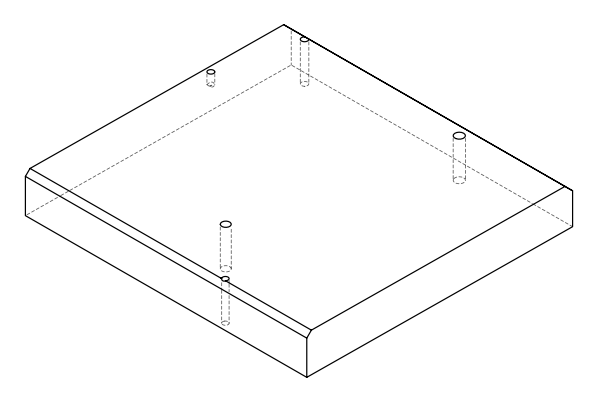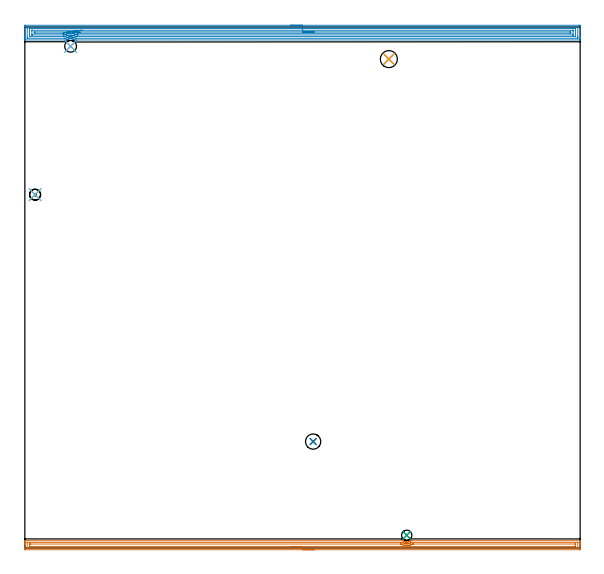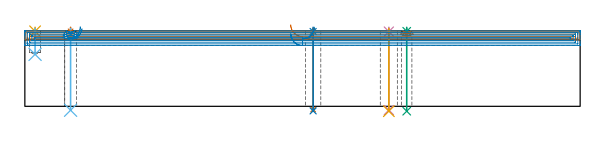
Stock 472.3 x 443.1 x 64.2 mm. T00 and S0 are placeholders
(PLAN: 14 operations, 8 tool changes, 32.7 min)
(1 SPOT_DRILL | STEP1HOLE | NXT0321_9005460120000 | 0.03 min | 1 mm3)
(2 SPOT_DRILL_1 | STEP1HOLE_1 | NXT0321_9005460120000 | 0.03 min | 2 mm3)
(3 SPOT_DRILL_2 | STEP1HOLE_2 | NXT0321_9005460120000 | 0.03 min | 1 mm3)
(4 SPOT_DRILL_3 | STEP1HOLE_3 | NXT0321_9005460120000 | 0.03 min | 3 mm3)
(5 SPOT_DRILL_4 | STEP1POCKET | NXT0321_9005460120000 | 0.03 min | 0 mm3)
(6 DRILL_THROUGH_HOLE_INTO_CENTER | STEP1HOLE | NXT0301_072 | 0.28 min | 5112 mm3)
(7 DRILL_THROUGH_HOLE_INTO_CENTER_1 | STEP1HOLE_1 | NXT0301_042 | 0.28 min | 2510 mm3)
(8 DRILL_TO_ENLARGE_THROUGH_HOLE | STEP1HOLE_1 | NXT0301_101 | 0.28 min | 5974 mm3)
(9 DRILL_THROUGH_HOLE_INTO_CENTER_2 | STEP1HOLE_2 | UGT0301_204 | 0.28 min | 3874 mm3)
(10 DRILL_THROUGH_HOLE_INTO_CENTER_3 | STEP1HOLE_3 | NXT0301_065 | 0.28 min | 4424 mm3)
(11 DRILL_TO_ENLARGE_THROUGH_HOLE_1 | STEP1HOLE_3 | NXT0301_106 | 0.28 min | 6141 mm3)
(12 DRILL_BLIND_HOLE_INTO_CENTER | STEP1POCKET | NXT0301_064 | 0.09 min | 1272 mm3)
(13 AREA_MILL | FG_CHAMFER_SURFACE | UGT0205_001 | 11.56 min | 13998 mm3)
(14 AREA_MILL_1 | FG_CHAMFER_SURFACE_1 | UGT0205_001 | 19.26 min | 36895 mm3)
(TOOL NXT0321_9005460120000 | NC Spot Drill, 142deg, 12mm, Carbide, Uncoated | D12 PA142 FL30 Z2)
(TOOL NXT0301_072 | Carbide Drill 10.1mm [860.1-1010-051A1-MM 2214] | D10.1 PA140 FL71 Z2)
(TOOL NXT0301_042 | Carbide Drill 7.1mm [860.1-0710-057A1-MM 2214] | D7.1 PA140 FL85 Z2)
(TOOL NXT0301_101 | Carbide Drill 13mm [860.1-1300-104A1-MM 2214] | D13 PA140 FL123 Z2)
(TOOL UGT0301_204 | Twist Drill 8.8 mm | D8.8 PA118 FL80 Z2)
(TOOL NXT0301_065 | Carbide Drill 9.4mm [860.1-0940-075A1-MM 2214] | D9.4 PA140 FL98 Z2)
(TOOL NXT0301_106 | Carbide Drill 14.5mm [860.1-1450-073A1-MM 2214] | D14.5 PA140 FL83 Z2)
(TOOL NXT0301_064 | Carbide Drill 9.3mm [860.1-0930-028A1-MM 2214] | D9.3 PA140 FL47 Z2)
(TOOL UGT0205_001 | Chamfer Mill 20 x 3 x 45 deg. | D20 FL50 Z2)
(OP 1 SPOT_DRILL)
G17 G21 G94 G90
T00 M6
G54
G17 G0 G90 X38.9 Y426.7 S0 M3
G43 Z74.2 H0
G94 G81 G98 Z63.757 F250. R67.2
G80
M5
M2
(OP 2 SPOT_DRILL_1)
G17 G21 G94 G90
T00 M6
G54
G17 G0 G90 X245.2 Y90.5 S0 M3
G43 Z74.2 H0
G94 G81 G98 Z63.636 F250. R67.2
G80
M5
M2
(OP 3 SPOT_DRILL_2)
G17 G21 G94 G90
T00 M6
G54
G17 G0 G90 X324.8 Y10.8 S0 M3
G43 Z74.2 H0
G94 G81 G98 Z63.821 F250. R67.2
G80
M5
M2
(OP 4 SPOT_DRILL_3)
G17 G21 G94 G90
T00 M6
G54
G17 G0 G90 X309.6 Y415.8 S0 M3
G43 Z74.2 H0
G94 G81 G98 Z63.576 F250. R67.2
G80
M5
M2
(OP 5 SPOT_DRILL_4)
G17 G21 G94 G90
T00 M6
G54
G17 G0 G90 X8.7 Y300.5 S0 M3
G43 Z74.2 H0
G94 G81 G98 Z63.8 F250. R67.2
G80
M5
M2
(OP 6 DRILL_THROUGH_HOLE_INTO_CENTER)
G17 G21 G94 G90
T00 M6
G54
G17 G0 G90 X38.9 Y426.7 S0 M3
G43 Z74.2 H1
G94 G73 G98 Z-3.338 F250. Q9.648 R66.2
G80
M5
M2
(OP 7 DRILL_THROUGH_HOLE_INTO_CENTER_1)
G17 G21 G94 G90
T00 M6
G54
G17 G0 G90 X245.2 Y90.5 S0 M3
G43 Z74.2 H1
G94 G73 G98 Z-2.792 F250. Q6.699 R66.2
G80
M5
M2
(OP 8 DRILL_TO_ENLARGE_THROUGH_HOLE)
G17 G21 G94 G90
T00 M6
G54
G17 G0 G90 X245.2 Y90.5 S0 M3
G43 Z74.2 H1
G94 G73 G98 Z-3.866 F250. Q11.344 R66.2
G80
M5
M2
(OP 9 DRILL_THROUGH_HOLE_INTO_CENTER_2)
G17 G21 G94 G90
T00 M6
G54
G17 G0 G90 X324.8 Y10.8 S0 M3
G43 Z74.2 H0
G94 G73 G98 Z-4.144 F250. Q8.543 R66.2
G80
M5
M2
(OP 10 DRILL_THROUGH_HOLE_INTO_CENTER_3)
G17 G21 G94 G90
T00 M6
G54
G17 G0 G90 X309.6 Y415.8 S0 M3
G43 Z74.2 H1
G94 G73 G98 Z-3.211 F250. Q8.426 R66.2
G80
M5
M2
(OP 11 DRILL_TO_ENLARGE_THROUGH_HOLE_1)
G17 G21 G94 G90
T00 M6
G54
G17 G0 G90 X309.6 Y415.8 S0 M3
G43 Z74.2 H1
G94 G73 G98 Z-4.139 F250. Q13.668 R66.2
G80
M5
M2
(OP 12 DRILL_BLIND_HOLE_INTO_CENTER)
G17 G21 G94 G90
T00 M6
G54
G17 G0 G90 X8.7 Y300.5 S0 M3
G43 Z74.2 H1
G94 G81 G98 Z44.2 F250. R66.2
G80
M5
M2
(OP 13 AREA_MILL)
G17 G21 G94 G90
T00 M6
G54
G17 G0 G90 X246.15 Y-1.5 S1061 M3
G43 Z74.2 H0
Z66.5
G94 G1 X246.112 Z65.628 F250.
X245.998 Z64.763
X245.809 Z63.912
X245.547 Z63.08
X245.213 Z62.274
X244.81 Z61.5
X244.342 Z60.764
X243.81 Z60.072
X243.221 Z59.429
X242.578 Z58.84
X241.886 Z58.308
X241.15 Z57.84
X240.376 Z57.437
X239.57 Z57.103
X238.738 Z56.841
X237.886 Z56.652
X237.022 Z56.538
X236.15 Z56.5
X0.625
X0.267 Y-1.498 Z56.501
X0.01 Y-1.493 Z56.504
X0. Y-1.148 Z56.85
Y3.224 Z61.219
Y3.751 Z61.748
Y4.099 Z62.095
Y4.625 Z62.621
Y4.973 Z62.968
Y5.669 Z63.669
Y5.919 Z63.919
X0.002 Y6.061 Z64.053
X0.01 Y6.197 Z64.189
X0.178 Y6.2 Z64.2
X321.511
X321.672 Y6.197 Z64.189
X321.79 Y6.098 Z64.096
X321.804 Y6.085 Z64.083
X322.082 Y5.853 Z63.851
X322.3 Y5.693 Z63.691
X322.37 Y5.642 Z63.64
X322.792 Y5.399 Z63.397
X323.23 Y5.191 Z63.19
X323.264 Y5.179 Z63.178
X323.299 Y5.169 Z63.168
X323.415 Y5.135 Z63.134
X323.707 Y5.051 Z63.046
X324.083 Y4.973 Z62.972
X324.157 Y4.959 Z62.955
X324.193 Y4.957 Z62.951
X324.404 Y4.934 Z62.931
X324.451 Y4.93 Z62.926
X324.509 Y4.925 Z62.919
X324.587 Y4.916 Z62.913
X324.603 Y4.915 Z62.911
X324.79 Y4.919 Z62.906
X325.053 Z62.915
X325.5 Y4.966 Z62.965
X325.944 Y5.063 Z63.062
X326.367 Y5.192 Z63.189
X326.606 Y5.294 Z63.292
X326.792 Y5.384 Z63.383
X326.838 Y5.406 Z63.405
X326.874 Y5.427 Z63.425
X327.072 Y5.539 Z63.539
X327.301 Y5.688 Z63.688
X327.52 Y5.85 Z63.848
X327.573 Y5.893 Z63.892
X327.731 Y6.023 Z64.022
X327.768 Y6.057 Z64.056
X327.893 Y6.173 Z64.168
X327.928 Y6.196 Z64.19
X328.662 Y6.2 Z64.2
X472.122
X472.29 Y6.197 Z64.189
X472.298 Y6.061 Z64.053
X472.3 Y5.919 Z63.919
Y5.669 Z63.669
Y4.973 Z62.968
Y3.751 Z61.748
Y3.224 Z61.219
Y2.613 Z60.609
Y-0.884 Z57.113
X472.297 Y-1.148 Z56.85
X472.29 Y-1.493 Z56.504
X472.033 Y-1.498 Z56.501
X471.675 Y-1.5 Z56.5
X236.15
Y-0.086 Z57.914
X2.22 Y-0.085 Z57.915
X2.058 Y-0.082 Z57.918
X2.019 Y-0.079 Z57.921
X2.01 Y-0.077 Z57.923
X2.006 Y-0.066 Z57.934
X2.003 Y-0.033 Z57.967
X2. Y0.13 Z58.13
Y4.502 Z62.502
X2.003 Y4.637 Z62.637
X2.007 Y4.744 Z62.744
X2.01 Y4.774 Z62.774
X2.021 Y4.779 Z62.779
X2.062 Y4.781 Z62.781
X2.412 Y4.785 Z62.785
X8.222 Y4.786 Z62.786
X319.915 Y4.785 Z62.785
X320.617 Y4.781 Z62.781
X320.712 Y4.779 Z62.779
X320.761 Y4.773 Z62.773
X320.956 Y4.642 Z62.642
X321.511 Y4.317 Z62.317
X321.599 Y4.271 Z62.271
X321.952 Y4.099 Z62.099
X322.263 Y3.961 Z61.961
X322.405 Y3.909 Z61.909
X322.69 Y3.82 Z61.82
X323.052 Y3.72 Z61.72
X323.299 Y3.666 Z61.666
X323.504 Y3.625 Z61.625
X323.748 Y3.58 Z61.58
X324.029 Y3.546 Z61.546
X324.193 Y3.528 Z61.528
X324.293 Y3.519 Z61.519
X324.39 Y3.514 Z61.514
X324.99 Y3.508 Z61.508
X325.086 Y3.51 Z61.51
X325.641 Y3.557 Z61.557
X325.98 Y3.599 Z61.599
X326.399 Y3.689 Z61.689
X326.612 Y3.737 Z61.737
X326.874 Y3.812 Z61.812
X327.098 Y3.88 Z61.88
X327.238 Y3.925 Z61.925
X327.673 Y4.099 Z62.099
X327.768 Y4.142 Z62.142
X328.1 Y4.317 Z62.317
X328.313 Y4.44 Z62.44
X328.662 Y4.655 Z62.655
X328.859 Y4.78 Z62.78
X329.556 Y4.784 Z62.784
X329.748 Y4.785 Z62.785
X470.08
X470.242 Y4.782 Z62.782
X470.281 Y4.779 Z62.779
X470.29 Y4.777 Z62.777
X470.294 Y4.766 Z62.766
X470.297 Y4.733 Z62.733
X470.3 Y4.57 Z62.57
Y0.198 Z58.198
X470.297 Y0.063 Z58.063
X470.293 Y-0.044 Z57.956
X470.29 Y-0.074 Z57.926
X470.279 Y-0.079 Z57.921
X470.238 Y-0.081 Z57.919
X469.888 Y-0.085 Z57.915
X465.356 Y-0.086 Z57.914
X236.15
Y1.328 Z59.328
X4.35 Y1.329 Z59.329
X4.2 Y1.33 Z59.33
X4.05 Y1.334 Z59.334
X4.015 Y1.335 Z59.335
X4.01 Y1.359 Z59.359
X4.004 Y1.411 Z59.411
X4.002 Y1.476 Z59.476
X4. Y2.546 Z60.546
X4.004 Y3.224 Z61.224
X4.007 Y3.322 Z61.322
X4.01 Y3.364 Z61.364
X4.054 Y3.367 Z61.367
X4.2 Y3.369 Z61.369
X4.944 Y3.371 Z61.371
X5.094 Y3.372 Z61.372
X319.573 Y3.371 Z61.371
X319.723 Y3.37 Z61.37
X319.874 Y3.367 Z61.367
X319.971 Y3.365 Z61.365
X320.046 Y3.326 Z61.326
X320.241 Y3.224 Z61.224
X320.617 Y3.033 Z61.033
X321.003 Y2.847 Z60.847
X321.337 Y2.707 Z60.707
X321.511 Y2.644 Z60.644
X322.37 Y2.384 Z60.384
X322.405 Y2.376 Z60.376
X322.518 Y2.35 Z60.35
X323.299 Y2.202 Z60.202
X323.474 Y2.179 Z60.179
X324.193 Y2.106 Z60.106
X324.449 Y2.099 Z60.099
X325.086 Y2.095 Z60.095
X325.336 Y2.106 Z60.106
X325.98 Y2.163 Z60.163
X326.15 Y2.184 Z60.184
X326.489 Y2.232 Z60.232
X326.874 Y2.307 Z60.307
X326.911 Y2.314 Z60.314
X327.07 Y2.35 Z60.35
X327.616 Y2.499 Z60.499
X327.768 Y2.543 Z60.543
X328.067 Y2.638 Z60.638
X328.284 Y2.719 Z60.719
X328.662 Y2.876 Z60.876
X328.905 Y2.987 Z60.987
X329.378 Y3.224 Z61.224
X329.493 Y3.285 Z61.285
X329.556 Y3.318 Z61.318
X329.652 Y3.365 Z61.365
X329.742 Y3.367 Z61.367
X329.927 Y3.369 Z61.369
X330.299 Y3.371 Z61.371
X330.449 Y3.372 Z61.372
X467.95 Y3.371 Z61.371
X468.1 Y3.37 Z61.37
X468.25 Y3.366 Z61.366
X468.285 Y3.365 Z61.365
X468.29 Y3.341 Z61.341
X468.296 Y3.29 Z61.29
X468.298 Y3.224 Z61.224
X468.3 Y2.154 Z60.154
X468.296 Y1.476 Z59.476
X468.293 Y1.378 Z59.378
X468.29 Y1.336 Z59.336
X468.246 Y1.333 Z59.333
X468.1 Y1.331 Z59.331
X467.356 Y1.329 Z59.329
X467.206 Y1.328 Z59.328
X236.15
X235.278 Z59.366
X234.414 Z59.48
X233.562 Z59.669
X232.73 Z59.931
X231.924 Z60.265
X231.15 Z60.668
X230.414 Z61.137
X229.722 Z61.668
X229.079 Z62.257
X228.49 Z62.901
X227.958 Z63.593
X227.49 Z64.328
X227.087 Z65.102
X226.753 Z65.908
X226.491 Z66.74
X226.302 Z67.592
X226.188 Z68.457
X226.15 Z69.328
G0 Z74.2
M5
M2
(OP 14 AREA_MILL_1)
G17 G21 G94 G90
T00 M6
G54
G17 G0 G90 X226.15 Y444.6 S1061 M3
G43 Z74.2 H0
Z61.7
G94 G1 X226.188 Z60.828 F250.
X226.302 Z59.963
X226.491 Z59.112
X226.753 Z58.28
X227.087 Z57.474
X227.49 Z56.7
X227.958 Z55.964
X228.49 Z55.272
X229.079 Z54.629
X229.722 Z54.039
X230.414 Z53.508
X231.15 Z53.04
X231.924 Z52.637
X232.73 Z52.303
X233.562 Z52.041
X234.413 Z51.852
X235.278 Z51.738
X236.15 Z51.7
X471.172
X471.675 Y444.599 Z51.701
X472.174 Y444.595 Z51.703
X472.291 Y444.592 Z51.706
X472.296 Y444.101 Z52.196
X472.3 Y443.483 Z52.815
Y435.253 Z61.041
Y433.836 Z62.461
Y433.483 Z62.812
Y432.779 Z63.521
Y432.497 Z63.803
Y432.122 Z64.168
X472.292 Y432.103 Z64.188
X472.122 Y432.1 Z64.2
X42.635
X42.264 Y432.106 Z64.192
X42.192 Y432.157 Z64.142
X42.102 Y432.228 Z64.071
X42.019 Y432.293 Z64.005
X41.845 Y432.417 Z63.879
X41.82 Y432.435 Z63.862
X41.426 Y432.675 Z63.624
X41.02 Y432.889 Z63.409
X40.926 Y432.93 Z63.367
X40.482 Y433.086 Z63.208
X40.4 Y433.108 Z63.184
X40.218 Y433.161 Z63.136
X40.123 Y433.189 Z63.11
X40.033 Y433.214 Z63.085
X40.025 Y433.215 Z63.083
X39.953 Y433.226 Z63.069
X39.587 Y433.293 Z63.006
X39.368 Y433.313 Z62.985
X39.324 Y433.316 Z62.98
X39.264 Y433.32 Z62.972
X39.18 Y433.329 Z62.965
X39.139 Y433.332 Z62.96
X39.06 Y433.33 Z62.957
X38.928 Z62.955
X38.903 Y433.332 Z62.956
X38.797 Y433.333 Z62.958
X38.745 Y433.332 Z62.956
X38.692 Y433.333 Z62.957
X38.431 Y433.312 Z62.983
X38.246 Y433.295 Z62.999
X38.166 Y433.281 Z63.012
X38.057 Y433.265 Z63.033
X38.042 Y433.262 Z63.036
X37.889 Y433.236 Z63.062
X37.796 Y433.219 Z63.076
X37.719 Y433.198 Z63.096
X37.447 Y433.127 Z63.17
X37.352 Y433.102 Z63.195
X37.272 Y433.074 Z63.222
X37.064 Y433.004 Z63.295
X36.88 Y432.93 Z63.37
X36.782 Y432.89 Z63.409
X36.459 Y432.723 Z63.573
X36.002 Y432.442 Z63.856
X35.931 Y432.39 Z63.907
X35.644 Y432.18 Z64.119
X35.552 Y432.113 Z64.184
X35.531 Y432.106 Z64.191
X35.485 Y432.1 Z64.2
X0.178
X0.008 Y432.103 Z64.188
X0. Y432.122 Z64.168
Y432.497 Z63.803
Y432.779 Z63.521
Y433.483 Z62.812
Y434.72 Z61.576
Y435.253 Z61.041
Y435.872 Z60.424
Y443.483 Z52.814
X0.004 Y444.101 Z52.196
X0.009 Y444.592 Z51.706
X0.126 Y444.595 Z51.703
X0.625 Y444.6 Z51.7
X236.15
Y443.186 Z53.114
X469.919 Y443.185 Z53.115
X470.29 Y443.176 Z53.124
X470.294 Y443.059 Z53.241
X470.299 Y442.81 Z53.49
X470.3 Y434.845 Z61.455
X470.299 Y434.368 Z61.932
X470.298 Y433.962 Z62.338
X470.29 Y433.552 Z62.748
X470.283 Y433.52 Z62.78
X470.264 Y433.518 Z62.782
X470.211 Y433.516 Z62.784
X470.103 Y433.515 Z62.785
X469.888 Y433.514 Z62.786
X43.498
X43.282 Y433.516 Z62.784
X43.175 Y433.519 Z62.781
X43.124 Y433.521 Z62.779
X43.05 Y433.562 Z62.738
X42.635 Y433.794 Z62.506
X41.99 Y434.121 Z62.179
X41.741 Y434.217 Z62.083
X41.315 Y434.368 Z61.932
X40.847 Y434.501 Z61.799
X40.664 Y434.55 Z61.75
X39.953 Y434.677 Z61.623
X39.606 Y434.713 Z61.587
X39.316 Y434.737 Z61.563
X39.06 Y434.744 Z61.556
X38.679 Y434.745 Z61.555
X38.166 Y434.709 Z61.591
X37.853 Y434.678 Z61.622
X37.272 Y434.579 Z61.721
X37.099 Y434.539 Z61.761
X36.462 Y434.368 Z61.932
X36.378 Y434.341 Z61.959
X36.361 Y434.335 Z61.965
X35.936 Y434.169 Z62.131
X35.647 Y434.046 Z62.254
X35.484 Y433.964 Z62.336
X35.168 Y433.796 Z62.504
X34.694 Y433.523 Z62.777
X34.59 Y433.516 Z62.784
X34.558 Y433.515 Z62.785
X33.697 Y433.514 Z62.786
X2.381 Y433.515 Z62.785
X2.01 Y433.524 Z62.776
X2.006 Y433.641 Z62.659
X2.001 Y433.89 Z62.41
X2. Y441.855 Z54.445
X2.001 Y442.332 Z53.968
X2.002 Y442.738 Z53.562
X2.01 Y443.148 Z53.152
X2.017 Y443.18 Z53.12
X2.036 Y443.182 Z53.118
X2.089 Y443.184 Z53.116
X2.197 Y443.185 Z53.115
X2.412 Y443.186 Z53.114
X236.15
Y441.772 Z54.528
X467.772 Y441.771 Z54.529
X468.1 Y441.77 Z54.53
X468.209 Y441.768 Z54.532
X468.287 Y441.765 Z54.535
X468.292 Y441.645 Z54.655
X468.297 Y441.447 Z54.853
X468.299 Y441.249 Z55.051
Y435.056 Z61.244
X468.295 Y434.989 Z61.311
X468.29 Y434.942 Z61.358
X468.262 Y434.935 Z61.365
X468.1 Y434.933 Z61.367
X467.533 Y434.929 Z61.371
X44.75
X44.423 Y434.931 Z61.369
X43.85 Y434.935 Z61.365
X43.529 Y435.09 Z61.21
X43.186 Y435.253 Z61.047
X42.635 Y435.482 Z60.818
X42.274 Y435.61 Z60.69
X41.741 Y435.77 Z60.53
X41.43 Y435.856 Z60.444
X41.045 Y435.942 Z60.358
X40.847 Y435.979 Z60.321
X40.44 Y436.048 Z60.252
X39.984 Y436.108 Z60.192
X39.953 Y436.111 Z60.189
X39.67 Y436.138 Z60.162
X39.06 Y436.163 Z60.137
X39.034
X38.172 Y436.138 Z60.162
X38.166
X37.739 Y436.094 Z60.206
X37.361 Y436.05 Z60.25
X37.272 Y436.036 Z60.264
X36.606 Y435.913 Z60.387
X36.378 Y435.859 Z60.441
X35.901 Y435.726 Z60.574
X35.484 Y435.599 Z60.701
X35.23 Y435.505 Z60.795
X34.59 Y435.255 Z61.045
X34.586 Y435.253 Z61.047
X33.994 Y434.959 Z61.341
X33.94 Y434.935 Z61.365
X33.86 Y434.933 Z61.367
X33.697 Y434.931 Z61.369
X33.131 Y434.929 Z61.371
X32.803 Y434.928 Z61.372
X4.528 Y434.929 Z61.371
X4.2 Y434.93 Z61.37
X4.091 Y434.932 Z61.368
X4.013 Y434.935 Z61.365
X4.008 Y435.055 Z61.245
X4.003 Y435.253 Z61.047
X4. Y435.451 Z60.849
X4.001 Y441.644 Z54.656
X4.005 Y441.711 Z54.589
X4.01 Y441.759 Z54.541
X4.038 Y441.765 Z54.535
X4.2 Y441.767 Z54.533
X4.767 Y441.771 Z54.529
X236.15 Y441.772 Z54.528
Y440.357 Z55.943
X466.179
X466.235 Y440.355 Z55.945
X466.274 Y440.353 Z55.947
X466.29 Y440.35 Z55.95
X466.292 Y440.329 Z55.971
X466.296 Y440.116 Z56.184
X466.3 Y439.689 Z56.611
Y437.035 Z59.265
X466.295 Y436.586 Z59.714
X466.29 Y436.369 Z59.931
X466.288 Y436.349 Z59.951
X466.263 Y436.347 Z59.953
X466.204 Y436.345 Z59.955
X466.105 Y436.343 Z59.957
X45.109
X44.766 Y436.345 Z59.955
X44.595 Y436.347 Z59.953
X44.511 Y436.35 Z59.95
X44.423 Y436.383 Z59.917
X43.994 Y436.562 Z59.738
X43.529 Y436.747 Z59.553
X42.709 Y437.023 Z59.277
X42.635 Y437.045 Z59.255
X42.603 Y437.055 Z59.245
X42.097 Y437.189 Z59.111
X41.741 Y437.268 Z59.032
X41.43 Y437.331 Z58.969
X40.847 Y437.433 Z58.867
X40.376 Y437.49 Z58.81
X39.953 Y437.531 Z58.769
X39.411 Y437.559 Z58.741
X39.06 Y437.572 Z58.728
X38.519 Y437.558 Z58.742
X38.166 Y437.546 Z58.754
X37.671 Y437.513 Z58.787
X37.272 Y437.473 Z58.827
X36.871 Y437.42 Z58.88
X36.378 Y437.332 Z58.968
X36.115 Y437.284 Z59.016
X35.484 Y437.133 Z59.167
X35.396 Y437.11 Z59.19
X35.084 Y437.023 Z59.277
X34.71 Y436.905 Z59.395
X34.59 Y436.864 Z59.436
X34.062 Y436.662 Z59.638
X33.697 Y436.516 Z59.784
X33.428 Y436.404 Z59.896
X33.311 Y436.355 Z59.945
X33.146 Y436.35 Z59.95
X32.803 Y436.345 Z59.955
X32.595 Y436.343 Z59.957
X6.121
X6.065 Y436.345 Z59.955
X6.026 Y436.347 Z59.953
X6.01 Y436.35 Z59.95
X6.008 Y436.371 Z59.929
X6.004 Y436.584 Z59.716
X6. Y437.011 Z59.289
Y439.665 Z56.635
X6.005 Y440.114 Z56.186
X6.01 Y440.331 Z55.969
X6.012 Y440.351 Z55.949
X6.037 Y440.353 Z55.947
X6.096 Y440.355 Z55.945
X6.195 Y440.357 Z55.943
X236.15
Y438.943 Z57.357
X463.631
X464.282 Y438.936 Z57.364
X464.29 Y438.886 Z57.414
X464.293 Y438.792 Z57.508
X464.299 Y438.13 Z58.17
Y437.908 Z58.392
X464.297 Y437.825 Z58.475
X464.294 Y437.784 Z58.516
X464.291 Y437.769 Z58.531
X464.239 Y437.764 Z58.536
X463.935 Y437.759 Z58.541
X463.783 Y437.757 Z58.543
X45.468
X45.316 Y437.759 Z58.541
X45.165 Y437.762 Z58.538
X45.069 Y437.766 Z58.534
X44.981 Y437.799 Z58.501
X44.703 Y437.908 Z58.392
X44.423 Y438.013 Z58.287
X44.256 Y438.073 Z58.227
X43.529 Y438.306 Z57.994
X42.962 Y438.469 Z57.831
X42.635 Y438.552 Z57.748
X41.807 Y438.727 Z57.573
X41.741 Y438.739 Z57.561
X41.439 Y438.792 Z57.508
X40.847 Y438.873 Z57.427
X40.754 Y438.885 Z57.415
X40.63 Y438.9 Z57.4
X40.511 Y438.915 Z57.385
X40.347 Y438.936 Z57.364
X40.729 Y438.943 Z57.357
X236.15
X237.022 Z57.395
X237.886 Z57.509
X238.738 Z57.698
X239.57 Z57.96
X240.376 Z58.294
X241.15 Z58.697
X241.886 Z59.165
X242.578 Z59.696
X243.221 Z60.286
X243.81 Z60.929
X244.341 Z61.621
X244.81 Z62.357
X245.213 Z63.131
X245.547 Z63.937
X245.809 Z64.769
X245.998 Z65.62
X246.112 Z66.485
X246.15 Z67.357
G0 Z74.2
X48.608 Y440.387
Z65.996
G1 X48.46 Y440.368 Z65.137
X48.238 Y440.339 Z64.294
X47.944 Y440.3 Z63.473
X47.58 Y440.253 Z62.682
X47.149 Y440.197 Z61.925
X46.654 Y440.132 Z61.21
X46.099 Y440.06 Z60.54
X45.489 Y439.98 Z59.922
X44.827 Y439.893 Z59.36
X44.12 Y439.801 Z58.858
X43.372 Y439.703 Z58.42
X42.588 Y439.601 Z58.05
X41.776 Y439.495 Z57.75
X40.941 Y439.386 Z57.523
X40.089 Y439.274 Z57.369
X39.228 Y439.162 Z57.291
X38.363 Y439.049 Z57.29
X37.501 Y438.936 Z57.364
X37.272 Y438.908 Z57.392
X36.374 Y438.797 Z57.503
X36.35 Y438.792 Z57.508
X35.623 Y438.655 Z57.645
X35.484 Y438.626 Z57.674
X34.902 Y438.484 Z57.816
X34.59 Y438.4 Z57.9
X34.205 Y438.289 Z58.011
X33.697 Y438.129 Z58.171
X33.533 Y438.07 Z58.23
X33.098 Y437.908 Z58.392
X32.885 Y437.826 Z58.474
X32.803 Y437.796 Z58.504
X32.708 Y437.764 Z58.536
X32.617 Y437.762 Z58.538
X32.432 Y437.759 Z58.541
X32.061 Y437.757 Z58.543
X31.909
X8.669
X8.018 Y437.764 Z58.536
X8.01 Y437.814 Z58.486
X8.007 Y437.908 Z58.392
X8.001 Y438.57 Z57.73
Y438.792 Z57.508
X8.003 Y438.875 Z57.425
X8.006 Y438.916 Z57.384
X8.009 Y438.931 Z57.369
X8.061 Y438.936 Z57.364
X8.365 Y438.941 Z57.359
X8.517 Y438.943 Z57.357
X37.297
X37.405 Y438.94 Z57.36
X37.501 Y438.936 Z57.364
X38.37 Y438.904 Z57.435
X39.229 Y438.871 Z57.581
X40.073 Y438.84 Z57.801
X40.894 Y438.809 Z58.095
X41.686 Y438.779 Z58.458
X42.444 Y438.751 Z58.89
X43.161 Y438.724 Z59.386
X43.832 Y438.699 Z59.943
X44.452 Y438.675 Z60.556
X45.017 Y438.654 Z61.22
X45.521 Y438.635 Z61.932
X45.962 Y438.619 Z62.685
X46.335 Y438.605 Z63.473
X46.638 Y438.593 Z64.291
X46.869 Y438.585 Z65.132
X47.026 Y438.579 Z65.991
X47.107 Y438.576 Z66.859
X47.112 Z67.732
G0 Z74.2
M5
M2
